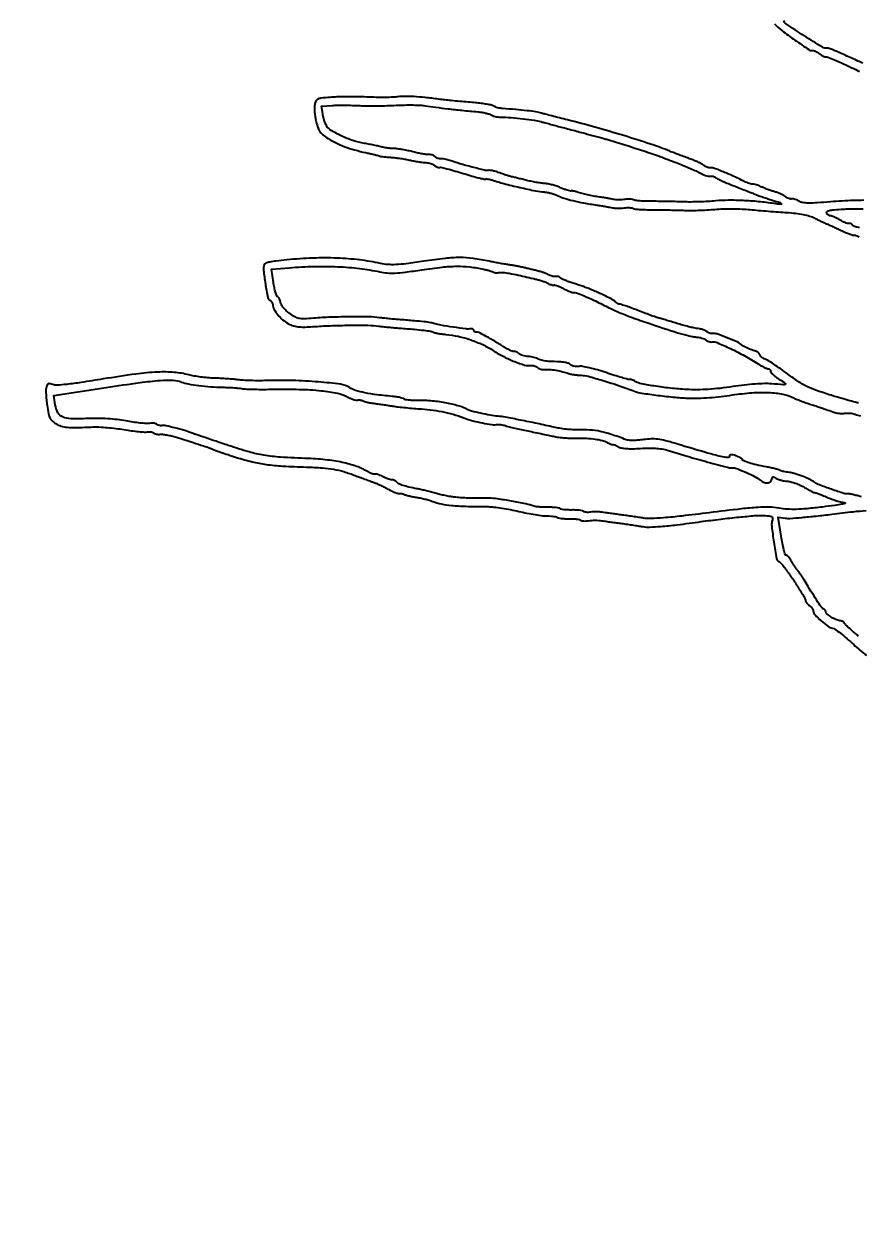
# Model space of a CAD drawing. Header units: millimetres. Extents: x 0 to 16589, y 0 to 10791.
# Drawn here: x 15893 to 16338, y 9519 to 10155 of the extents above; entities that cross this region are included whole.
import ezdxf

# ---------------------------------------------------------------- set-up
doc = ezdxf.new("R2010")
doc.units = ezdxf.units.MM
doc.header["$LTSCALE"] = 4
doc.layers.add('drawing', color=7, linetype='Continuous')
doc.styles.get("Standard").update_dxf_attribs({"font": 'techb___.ttf', "height": 200})

# ---------------------------------------------------------------- blocks, each defined once
blk = doc.blocks.new('sign(tom)')
for points in [[(524.176485, 974.648152, 0.066185), (524.62735, 975.75, -0.034859), (524.918462, 976.611355, -0.04667), (525.305566, 977.339062, -0.055045), (525.724834, 977.844861, -0.194573), (526.108408, 978, 0.157023), (526.448462, 978.109492, 0.097346), (526.738095, 978.418087, 0.079389), (526.933616, 978.879013, 0.06076), (527, 979.423275, -0.105371), (527.157224, 980.161041, -0.024333), (527.734375, 981.301218, -0.02408), (528.543043, 982.575726, -0.021493), (529.5, 983.817631, 0.015253), (530.457259, 985.028382, 0.019123), (531.265625, 986.209312, 0.017588), (531.86076, 987.232429, 0.123541), (532, 987.787367, -0.130011), (532.112579, 988.213005, -0.063198), (532.45245, 988.666289, -0.056287), (532.951153, 989.076831, -0.052518), (533.540256, 989.377074, -0.266491), (534.283506, 989.261344, -0.19497), (534.70027, 988.516868, -0.047016), (534.759393, 986.626896, -0.005), (534.439513, 982.234063, -0.009966), (534.092083, 978.86043, -0.007196), (533.575775, 975.113855, -0.007272), (532.981723, 971.565599, -0.015646)], [(603.091696, 961.017254, -0.001501), (604.575483, 963.325726, -0.001728), (606.351536, 966.050063, -0.001457), (608.25, 968.92201, 0.006487), (610.069817, 971.736113, 0.009276), (611.604687, 974.282147, 0.005743), (612.821575, 976.445074, 0.125906), (613, 977.142402, -0.176928), (613.810962, 979.362442, -0.004852), (620.632205, 987.295776, -0.004326), (627.656535, 995.168271, -0.211475), (629.53508, 996, -0.343999)], [(628.569185, 1000.759401, 0.041095), (624.849282, 997.711259, 0.010091), (619.271379, 992.095364, 0.004635), (613.6407, 986.082104, 0.18799), (613, 984.438244, -0.117203), (612.868176, 983.883597, -0.032751), (612.4125, 983.109724, -0.031131), (611.765461, 982.275819, -0.028285), (611, 981.5, 0.027045), (610.233176, 980.726641, 0.029982), (609.582155, 979.900045, 0.031351), (609.119499, 979.136038, 0.116828), (608.981803, 978.595012, -0.126111), (608.656365, 977.407651, -0.00924), (606.912098, 974.477163, -0.008625), (604.141898, 970.180105, -0.002147), (599.45989, 963.25, -0.012374)], [(537.080188, 970.637785, 0.006616), (537.744042, 975.602611, 0.00663), (538.343644, 981.214968, 0.007072), (538.779743, 986.721714, -0.005453), (539.282844, 993.347136, -0.020044), (539.814266, 997.516411, -0.030655), (540.450357, 1000.255878, -0.111995), (541.319414, 1001.800455, 0.036668), (541.962579, 1002.625306, 0.032654), (542.506328, 1003.566944, 0.034138), (542.88228, 1004.481188, 0.080646), (543, 1005.206296, -0.079835), (543.110051, 1005.891138, -0.044255), (543.446046, 1006.670332, -0.042722), (543.937412, 1007.418745, -0.052979), (544.518454, 1008.015316, 0.056966), (545.214201, 1008.741111, 0.018144), (546.078229, 1009.966431, 0.017847), (546.949321, 1011.412419, 0.018988), (547.696029, 1012.88776, -0.011348), (548.464035, 1014.464506, -0.007789), (549.40312, 1016.218626, -0.007855), (550.360724, 1017.880234, -0.015784), (551.177574, 1019.15437, 0.018148), (551.875195, 1020.253933, 0.020232), (552.464662, 1021.362756, 0.020024), (552.887552, 1022.34077, 0.092279), (553, 1022.944863, -0.094508), (553.115675, 1023.551384, -0.019867), (553.55459, 1024.543167, -0.020159), (554.165243, 1025.669824, -0.017895), (554.887964, 1026.790493, 0.007303), (558.497015, 1032.13476, 0.011556), (561.415402, 1036.828714, 0.008767), (563.61164, 1040.70396, 0.125164), (564, 1042.231061, -0.083315), (564.113886, 1042.909784, -0.043932), (564.46354, 1043.692125, -0.042118), (564.974203, 1044.451046, -0.050441), (565.578008, 1045.064741, 0.05648), (566.340661, 1045.85879, 0.013863), (567.401372, 1047.329995, 0.01402), (568.529535, 1049.094335, 0.013593), (569.569275, 1050.937186, -0.004027), (570.705205, 1053.043696, -0.002155), (572.140537, 1055.628423, -0.002145), (573.628184, 1058.253911, -0.00335), (574.933675, 1060.5, 0.01541), (579.710898, 1069.195278, 0.006031), (585.784355, 1081.469008, 0.00597), (592.030879, 1094.893726, 0.007472), (597.489294, 1107.5, -0.001332), (599.023315, 1111.165644, -0.00143), (600.541329, 1114.7375, -0.001352), (601.862275, 1117.798236, -0.006778), (602.629779, 1119.5, 0.033323), (603.62686, 1122.065944, 0.009007), (604.858042, 1126.252893, 0.008002), (606.230533, 1131.584085, 0.004703), (607.709545, 1138, -0.029768), (608.012535, 1139.067014, -0.022035), (608.467903, 1140.20625, -0.022423), (608.995611, 1141.247281, -0.045754), (609.51661, 1142, 0.079179), (610.100265, 1142.976208, 0.011972), (610.897953, 1145.115625, 0.013169), (611.719291, 1147.709963, 0.011047), (612.456051, 1150.5, -0.000534), (614.2299, 1157.839131, -0.00247), (615.281373, 1162.077826, -0.004119), (616.08147, 1165.130464, -0.004886), (616.889071, 1168, 0.007133), (618.656274, 1174.38913, 0.011981), (619.934194, 1179.807377, 0.014101), (620.739157, 1184.244566, 0.036024), (620.997679, 1187.5, -0.028043), (621.13833, 1189.718975, -0.005966), (621.645094, 1193.55625, -0.006223), (622.341815, 1197.995309, -0.005882), (623.161034, 1202.5, 0.006572), (624.010096, 1207.20566, 0.005403), (624.795989, 1212.249696, 0.00546), (625.417292, 1216.899324, 0.01441), (625.729545, 1220.243647, 0.00678), (625.950949, 1224.605207, 0.083652), (625.736439, 1226.249087, 0.174977), (625.005227, 1227.224809, 0.052736), (623.33181, 1228.087207, 0.055805), (621.868878, 1228.474787, 0.019871), (619.716219, 1228.70764, 0.019431), (617.31346, 1228.777713, 0.021701), (615, 1228.654758, 0.02142), (611.818884, 1228.208655, 0.07201), (609.831991, 1227.537116, 0.073588), (608.140011, 1226.337828, 0.023029), (605.990183, 1224.08146, 0.028186), (603.327769, 1220.642588, 0.02373), (600.900248, 1216.72736, 0.021505), (598.642286, 1212.221678, 0.015309), (596.490161, 1207, -0.003759), (595.780238, 1205.157869, -0.003867), (595.049233, 1203.343975, -0.003743), (594.39153, 1201.78101, -0.016361), (593.965752, 1200.873108, 0.037297), (593.599552, 1199.998875, 0.011178), (593.172888, 1198.61843, 0.011139), (592.761881, 1197.042577, 0.011853), (592.430679, 1195.48218, -0.018789), (592.022038, 1193.680341, -0.008216), (591.351779, 1191.32304, -0.008117), (590.557424, 1188.840541, -0.010743), (589.749426, 1186.609072, 0.008269), (588.956895, 1184.453691, 0.007502), (588.20882, 1182.202427, 0.007532), (587.600025, 1180.167845, 0.023803), (587.278377, 1178.782167, -0.036826), (586.986133, 1177.656944, -0.031444), (586.519452, 1176.52353, -0.032668), (585.960424, 1175.544381, -0.073629), (585.391222, 1174.909722, 0.043057), (584.859115, 1174.384607, 0.039868), (584.409487, 1173.763058, 0.042333), (584.100394, 1173.142238, 0.095236), (584.002778, 1172.627555, -0.091671), (583.788773, 1171.453953, -0.011722), (582.818174, 1169.069967, -0.007676), (581.086798, 1165.248851, -0.001287), (577.63685, 1157.98415, 0.008113), (576.627045, 1155.780629, 0.010438), (575.774575, 1153.722064, 0.008451), (575.129926, 1151.982195, 0.084685), (575, 1151.220581, -0.051194), (574.938401, 1150.620542, -0.021248), (574.738817, 1149.829303, -0.020756), (574.451264, 1148.992749, -0.025168), (574.110867, 1148.236431, 0.016733), (571.526445, 1142.743563, 0.007305), (568.450778, 1135.297224, 0.006398), (565.683407, 1128.039773, 0.034524), (564.507315, 1123.98765, -0.032154), (564.064511, 1122.434575, -0.018991), (563.349017, 1120.643247, -0.018956), (562.495105, 1118.901791, -0.030664), (561.625774, 1117.5, 0.040156), (559.982782, 1114.734993, 0.017756), (558.247661, 1110.85347, 0.014361), (556.384081, 1105.843968, 0.007476), (554.334606, 1099.5, -0.003158), (553.681567, 1097.417255, -0.002946), (552.987245, 1095.293991, -0.002934), (552.348241, 1093.41498, -0.010008), (551.900741, 1092.202947, 0.035978), (551.55483, 1091.091712, 0.017242), (551.264593, 1089.6251, 0.016995), (551.065719, 1088.066437, 0.023234), (551, 1086.652947, -0.024082), (550.936627, 1085.337961, -0.026465), (550.746969, 1084.076491, -0.0272), (550.471532, 1083.026467, -0.106802), (550.138617, 1082.45, 0.119816), (549.745944, 1081.727821, 0.008036), (549.174986, 1079.429062, 0.011198), (548.593806, 1076.633622, 0.008135), (548.067772, 1073.5, -0.002887), (547.50661, 1069.927841, -0.001859), (546.816902, 1065.79375, -0.001869), (546.112076, 1061.754813, -0.003518), (545.507884, 1058.5, 0.011634), (544.952454, 1055.211262, 0.00594), (544.400513, 1051.059375, 0.005898), (543.932744, 1046.764545, 0.00881), (543.634454, 1043, -0.015186), (543.278183, 1039.130869, -0.008765), (542.626916, 1034.5, -0.008753), (541.80956, 1029.870555, -0.014493), (540.938967, 1026, 0.003133), (539.967182, 1022.096015, 0.001772), (538.835867, 1017.353125, 0.001768), (537.728907, 1012.562297, 0.002906), (536.8302, 1008.5, -0.013896), (535.828634, 1004.401972, -0.019945), (534.697866, 1000.839807, -0.022845), (533.476473, 997.893149, -0.044631), (532.196958, 995.698462, 0.00264), (531.091091, 994.122096, 0.002616), (529.998481, 992.52927, 0.002565), (529.056969, 991.125754, 0.010145), (528.5, 990.248053, -0.008013), (527.918879, 989.323605, -0.00156), (526.839063, 987.676671, -0.001657), (525.56759, 985.764365, -0.001532), (524.25, 983.809847, 0.012724), (523.005545, 981.871591, 0.01588), (521.954687, 980.008514, 0.014164), (521.176272, 978.411278, 0.10669), (521, 977.594587, -0.143683), (520.774168, 976.824941, -0.020843), (519.825, 975.474102, -0.022181)], [(440, 987.963719, -0.103036), (440.14248, 988.647786, -0.001844), (441.657213, 992.091516, -0.004522), (443.47956, 996.095496, -0.002992), (445.641575, 1000.662485, -0.009297), (449.03552, 1007.398555, -0.030005), (451.635045, 1011.683491, -0.033544), (454.570538, 1015.370811, -0.013989), (458.986602, 1019.948766, 0.006573), (462.023435, 1023.004896, 0.00805), (464.776774, 1025.942763, 0.006867), (467.011098, 1028.474106, 0.055777), (467.880211, 1029.75, -0.04298), (468.434957, 1030.610826, -0.0466), (469.115411, 1031.339062, -0.051751), (469.813828, 1031.840586, -0.130572), (470.413863, 1032, 0.163748), (471.014264, 1032.202047, 0.050997), (471.718937, 1032.860014, 0.044803), (472.40696, 1033.807216, 0.036507), (472.970055, 1034.927706, -0.029418), (473.575912, 1036.177078, -0.020545), (474.39649, 1037.511213, -0.020796), (475.292208, 1038.729208, -0.039909), (476.123071, 1039.611378, 0.062521), (478.207055, 1042.034215, 0.015427), (480.974832, 1046.502117, 0.012383), (483.480484, 1051.099559, 0.119119), (484, 1053.249282, -0.076614), (484.101959, 1053.910781, -0.044463), (484.411804, 1054.654541, -0.043226), (484.865419, 1055.362251, -0.055477), (485.401887, 1055.918573, 0.068737), (485.984462, 1056.555557, 0.030198), (486.576435, 1057.536032, 0.029177), (487.088257, 1058.668536, 0.034599), (487.431742, 1059.791018, -0.032526), (487.869695, 1061.243681, -0.007603), (488.797236, 1063.613612, -0.007807), (489.950765, 1066.312777, -0.007592), (491.198405, 1069, 0.001403), (492.479356, 1071.671876, 0.001445), (493.732784, 1074.325, 0.001395), (494.806345, 1076.63123, 0.006152), (495.41855, 1078, -0.019136), (496.088531, 1079.399308, -0.003587), (497.430761, 1081.903772, -0.003834), (499.043598, 1084.80877, -0.0035), (500.75, 1087.7788, 0.005131), (502.378385, 1090.634573, 0.007451), (503.751562, 1093.190145, 0.004151), (504.85552, 1095.364205, 0.115904), (505, 1095.979109, -0.11627), (505.096802, 1096.389761, -0.050975), (505.397879, 1096.864835, -0.046672), (505.836316, 1097.326126, -0.046079), (506.354481, 1097.70031, 0.092984), (507.449004, 1098.657897, 0.01295), (509.257915, 1101.083921, 0.011618), (511.601235, 1104.571917, 0.004516), (514.686076, 1109.5, 0.013451), (515.320796, 1110.599964, 0.003326), (516.300701, 1112.437937, 0.003401), (517.394715, 1114.558166, 0.003401), (518.459735, 1116.692977, -0.009957), (519.507864, 1118.726737, -0.012991), (520.551157, 1120.541479, -0.010608), (521.486051, 1122.003407, -0.107171), (522.003227, 1122.501994, 0.096905), (522.385045, 1122.855406, 0.052593), (522.707198, 1123.410668, 0.049619), (522.926064, 1124.067876, 0.055636), (523, 1124.730276, -0.064016), (523.094037, 1125.461749, -0.033631), (523.38551, 1126.332678, -0.032814), (523.809966, 1127.198525, -0.043058), (524.312373, 1127.921259, 0.043454), (524.93509, 1128.818577, 0.011414), (525.770143, 1130.35812, 0.011503), (526.643815, 1132.161414, 0.011561), (527.432087, 1134, -0.000185), (528.183751, 1135.869529, -0.000177), (528.947689, 1137.765625, -0.000175), (529.622987, 1139.43832, -0.000637), (530.053613, 1140.5, 0.011661), (530.447545, 1141.536231, 0.003772), (530.983092, 1143.0875, 0.003759), (531.552774, 1144.821904, 0.004214), (532.07447, 1146.5, -0.006314), (532.671464, 1148.392225, -0.003), (533.485498, 1150.814194, -0.002973), (534.366956, 1153.336575, -0.004213), (535.183494, 1155.569597, 0.01842), (537.694097, 1163.091373, 0.033435), (539.098843, 1169.418702, 0.028201), (539.781041, 1176.560196, 0.009521), (539.988131, 1187.014117, -0.004464), (540.072213, 1195.688794, -0.020244), (540.370842, 1200.735585, -0.03298), (540.988325, 1204.43195, -0.033004), (542.086392, 1208.014117, 0.023874), (545.298684, 1217.849324, 0.019779), (547.793374, 1228.581314, 0.018443), (549.579045, 1240.241448, 0.014882), (550.658968, 1252.868182, 0.005635), (550.895099, 1258.196568, 0.025836), (550.837404, 1261.290577, 0.044944), (550.530608, 1263.190038, 0.19132), (549.867794, 1264.10287, 0.132539), (547.44178, 1264.856384, 0.010884), (540.752918, 1264.962367, 0.007798), (533.899837, 1264.814873, 0.250051), (532.5, 1264, -0.11772), (532.108772, 1263.610752, -0.045931), (531.419912, 1263.27228, -0.042205), (530.574972, 1263.028813, -0.040733), (529.690983, 1262.926912, 0.088727), (527.103942, 1262.374594, 0.048042), (524.213217, 1260.857372, 0.045781), (521.476061, 1258.685082, 0.053344), (519.333004, 1256.150369, 0.050583), (518.295048, 1254.223925, 0.036975), (517.531943, 1251.915011, 0.029119), (516.98221, 1249.010615, 0.013869), (516.598181, 1245.225286, -0.010333), (515.807082, 1236.837286, -0.006943), (514.572614, 1227.289821, -0.006322), (513.200026, 1218.511968, -0.029147), (512.047452, 1213.5, 0.006409), (511.503857, 1211.547207, 0.002708), (510.821948, 1208.9125, 0.002679), (510.123778, 1206.089949, 0.003496), (509.516981, 1203.5, -0.002803), (507.902332, 1196.565052, -0.009024), (506.71921, 1191.977641, -0.010408), (505.780063, 1188.844993, -0.086692), (505.091966, 1187.539369, 0.072232), (504.714246, 1186.870032, 0.010715), (504.183951, 1185.408798, 0.011881), (503.631812, 1183.642293, 0.009976), (503.1289, 1181.745902, -0.031635), (501.310037, 1175.918175, -0.028354), (498.713557, 1170.142257, -0.028572), (495.505569, 1164.745224, -0.03364), (491.857705, 1160.051543, 0.025169), (488.186533, 1155.489394, 0.024881), (484.977223, 1150.564373, 0.024508), (482.635542, 1146.052841, 0.107856), (482, 1143.14085, -0.067007), (481.889994, 1142.323679, -0.04451), (481.559375, 1141.436142, -0.044322), (481.07419, 1140.61586, -0.063924), (480.5, 1140, 0.069934), (479.924486, 1139.367719, 0.04417), (479.436202, 1138.495827, 0.043596), (479.101095, 1137.533491, 0.060292), (478.984944, 1136.627555, -0.059133), (478.721339, 1134.533202, -0.018063), (477.839194, 1131.459174, -0.018527), (476.651053, 1128.230621, -0.027206), (475.351902, 1125.5, 0.037217), (474.884896, 1124.465591, 0.013626), (474.376024, 1122.942405, 0.013421), (473.908174, 1121.240921, 0.015661), (473.55851, 1119.601803, -0.057911), (472.548769, 1116.273404, -0.007373), (469.456821, 1109.441351, -0.009128), (465.749658, 1101.920891, -0.010998), (461.984568, 1095, 0.054223), (460.557962, 1091.734601, 0.006319), (458.269259, 1084.090556, 0.008271), (456.07428, 1075.89668, 0.014432), (454.565106, 1069.029632, 0.019126), (453.943461, 1064.894704, 0.009068), (453.443814, 1059.528356, 0.008767), (453.110854, 1053.710685, 0.009909), (453, 1048.11789, -0.018989), (452.637631, 1038.579817, -0.029551), (451.530274, 1030.429067, -0.034938), (449.748768, 1023.837559, -0.073054), (447.301863, 1019.133612, 0.020815), (446.388942, 1017.75194, 0.006939), (445.166609, 1015.657998, 0.006893), (443.875591, 1013.298842, 0.007805), (442.704024, 1011, -0.001513), (441.609725, 1008.784292, -0.001736), (440.550878, 1006.675, -0.001561), (439.64121, 1004.8923, -0.00999), (439.159596, 1004, 0.010009), (437.572048, 1001.058443, 0.029757), (436.647891, 998.963081, 0.041893), (436.163073, 997.225866, 0.047139), (436, 995.5, -0.029448), (435.935472, 994.405338, -0.021636), (435.740522, 993.205132, -0.022), (435.455768, 992.081904, -0.044607), (435.116671, 991.236431, 0.003791), (434.693113, 990.387951, 0.001597), (434.13614, 989.241465, 0.00158), (433.548636, 988.012326, 0.002059)], [(394.477871, 993.5, 0.008876), (395.421983, 995.508497, 0.011059), (396.224139, 997.408203, 0.009434), (396.82831, 999.020374, 0.078995), (396.968728, 999.783244, -0.10992), (397.447189, 1001.710615, -0.005872), (400.344569, 1007.357984, -0.00771), (403.336219, 1012.81863, -0.068002), (405.002812, 1015, 0.052797), (406.651459, 1017.027487, 0.014509), (408.798571, 1020.543753, 0.014218), (410.732149, 1024.162365, 0.058251), (411.574709, 1026.5, -0.017097), (411.906833, 1027.72986, -0.016679), (412.324639, 1028.944473, -0.016832), (412.762528, 1029.985052, -0.058028), (413.143185, 1030.608846, 0.057535), (413.584195, 1031.329949, 0.007526), (414.316924, 1032.97562, 0.008672), (415.125886, 1034.963393, 0.007158), (415.920828, 1037.108846, -0.008591), (417.646529, 1041.725644, -0.01964), (419.142053, 1045.127726, -0.01836), (420.420819, 1047.524271, -0.26419), (421.22432, 1047.992198, 0.208034), (421.590631, 1048.156217, 0.022975), (422.191583, 1048.878958, 0.024952), (422.852985, 1049.850277, 0.017669), (423.5, 1051, 0.020906), (424.092788, 1052.274193, 0.060585), (424.354148, 1053.20904, 0.131846), (424.291584, 1053.772465, 0.308796), (423.958292, 1054, -0.478518), (423.238199, 1054.893822, -0.03927), (424.232354, 1058.189618, -0.016232), (426.883519, 1064.392231, -0.00184), (433.387, 1078.204167, 0.008662), (435.886716, 1083.706549, 0.031898), (437.179473, 1087.300141, 0.042947), (437.803877, 1090.449753, 0.026889), (438.014742, 1094.204167, -0.017593), (438.111199, 1096.773479, -0.018482), (438.38801, 1099.287474, -0.018474), (438.785889, 1101.430537, -0.074479), (439.264742, 1102.668085, 0.011738), (442.887439, 1109.388529, 0.029303), (445.122148, 1114.497427, 0.034426), (446.534455, 1119.319324, 0.022884), (447.511574, 1125, -0.022041), (447.943578, 1127.537094, -0.0116), (448.691195, 1130.646875, -0.011518), (449.605917, 1133.802185, -0.01738), (450.5601, 1136.5, 0.003798), (453.54391, 1144.259265, 0.003638), (456.453516, 1152.174998, 0.003103), (458.904935, 1159.132461, 0.02136), (459.940719, 1162.605448, -0.018652), (461.011915, 1166.269485, -0.00971), (462.605063, 1170.756875, -0.007376), (464.263804, 1174.966926, -0.064651), (465.256669, 1176.704247, 0.054072), (467.845976, 1181.021164, 0.02544), (470.270125, 1187.066451, 0.024271), (472.252237, 1193.908813, 0.026087), (473.505901, 1200.748883, -0.014081), (473.831005, 1202.798992, -0.019441), (474.245435, 1204.615513, -0.016376), (474.687572, 1206.065691, -0.173856), (475.066509, 1206.541105, 0.141073), (475.4665, 1206.981881, 0.018057), (475.993743, 1208.160873, 0.019961), (476.524874, 1209.641164, 0.015409), (476.988511, 1211.292222, -0.008235), (479.092372, 1219.219458, -0.019171), (480.991374, 1225.062695, -0.025228), (482.807393, 1229.322222, -0.065682), (484.642748, 1232.095477, 0.109441), (486.835335, 1236.130144, 0.011511), (489.578652, 1246.578928, 0.014421), (492.132963, 1258.870542, 0.013739), (494.021681, 1271.488821, -0.007548), (494.538657, 1275.261088, -0.006736), (495.187331, 1279.162335, -0.006773), (495.865062, 1282.65274, -0.020759), (496.453705, 1284.988821, 0.011938), (497.054252, 1287.206332, 0.004943), (497.764757, 1290.231091, 0.004888), (498.46288, 1293.489652, 0.00628), (499.037827, 1296.5, -0.014764), (499.673221, 1299.545493, -0.010558), (500.555685, 1302.9125, -0.010675), (501.53369, 1306.087709, -0.022396), (502.455272, 1308.5, 0.044491), (504.739076, 1315.37352, 0.032136), (506.087076, 1323.340482, 0.021848), (506.724723, 1334.013673, 0.006886), (506.760086, 1350, -0.002852), (506.695802, 1360.977641, -0.010178), (506.837689, 1368.000135, -0.012015), (507.144003, 1372.736216, -0.108136), (507.762713, 1374.708013, 0.028483), (508.388837, 1375.963754, 0.154485), (508.46316, 1376.711764, 0.178887), (508.090026, 1377.304891, 0.04098), (507.078454, 1377.958013, 0.079203), (505.909053, 1378.362906, 0.014753), (503.653957, 1378.693916, 0.015475), (500.968477, 1378.923522, 0.013587), (498.154635, 1379, 0.010036), (493.944591, 1378.915488, 0.065263), (491.860619, 1378.556722, 0.101699), (490.362554, 1377.731454, 0.041289), (488.71306, 1376.070838, 0.061084), (487.182501, 1373.721864, 0.054031), (486.187354, 1370.97448, 0.027992), (485.403918, 1366.755217, 0.004579), (484.421385, 1358.5, -0.022318), (483.969599, 1355.588263, -0.009188), (483.109922, 1351.687816, -0.009069), (482.033043, 1347.530275, -0.011509), (480.881466, 1343.735119, 0.0075), (479.778218, 1340.201467, 0.008904), (478.846431, 1336.832254, 0.007911), (478.157907, 1333.971479, 0.055147), (478, 1332.544136, -0.037857), (477.926151, 1331.570156, -0.041534), (477.70625, 1330.649154, -0.045591), (477.384477, 1329.905797, -0.130125), (477, 1329.5, 0.120874), (476.616019, 1329.109235, 0.048103), (476.29375, 1328.424568, 0.043949), (476.073971, 1327.584749, 0.042054), (476, 1326.706833, -0.069198), (475.835783, 1325.52594, -0.014863), (475.211489, 1323.550364, -0.015254), (474.343266, 1321.287121, -0.014026), (473.315706, 1319.01585, -0.000757), (469.522713, 1311.251658, -0.003276), (467.233997, 1306.660949, -0.003899), (465.687646, 1303.667642, -0.04061), (464.9461, 1302.5, 0.040551), (464.475272, 1301.758823, 0.001541), (462.957547, 1298.85625, 0.002762), (461.189996, 1295.403859, 0.001941), (459.237425, 1291.5, 0.017697), (456.003681, 1284.345526, 0.025291), (453.690439, 1277.775681, 0.020082), (451.714323, 1269.965409, 0.006867), (449.462631, 1258.5, -0.010115), (447.934469, 1250.977451, -0.025612), (446.436546, 1245.603954, -0.029822), (444.546164, 1240.907886, -0.018899), (441.820109, 1235.673141, 0.001427), (440.446437, 1233.246243, 0.00136), (439.064507, 1230.772687, 0.001348), (437.855498, 1228.580848, 0.004849), (437.101615, 1227.173141, -0.019554), (436.367421, 1225.894047, -0.008011), (435.276344, 1224.214838, -0.007912), (434.045864, 1222.44695, -0.010038), (432.851615, 1220.856096, 0.017152), (431.759895, 1219.357898, 0.020348), (430.837662, 1217.869548, 0.019618), (430.168596, 1216.567942, 0.109327), (430, 1215.806096, -0.049607), (429.939535, 1215.198153, -0.034757), (429.757327, 1214.533978, -0.035187), (429.490466, 1213.9159, -0.059529), (429.17388, 1213.45, 0.071951), (428.774651, 1212.830028, 0.010611), (428.182484, 1211.457187, 0.011784), (427.55126, 1209.792556, 0.009885), (426.958997, 1208, -0.014843), (426.289257, 1206.038466, -0.010296), (425.421681, 1203.861921, -0.010393), (424.50119, 1201.804429, -0.02098), (423.675762, 1200.23207, 0.044489), (421.891856, 1196.407659, 0.02577), (420.411184, 1191.55237, 0.016768), (418.941858, 1184.690353, 0.004843), (417.131864, 1174, -0.026616), (416.547123, 1171.273351, -0.009643), (415.438502, 1167.471875, -0.009532), (414.062564, 1163.34898, -0.011204), (412.598055, 1159.5, 0.009532), (411.153209, 1155.740561, 0.009221), (409.835882, 1151.887293, 0.009172), (408.801737, 1148.454775, 0.033167), (408.330707, 1146.222699, -0.016111), (408.036364, 1144.547065, -0.021535), (407.65566, 1143.050926, -0.019414), (407.246946, 1141.861782, -0.163264), (406.889325, 1141.431599, 0.173494), (406.530209, 1140.981703, 0.016237), (406.108079, 1139.605459, 0.019325), (405.710885, 1137.881937, 0.013994), (405.397183, 1135.936455, -0.014607), (405.080772, 1133.989371, -0.020004), (404.675462, 1132.260762, -0.017182), (404.242112, 1130.882707, -0.17119), (403.868192, 1130.418538, 0.167599), (403.531789, 1130.00686, 0.032509), (403.255031, 1129.07263, 0.0313), (403.063635, 1127.88985, 0.024467), (403, 1126.590206, -0.02255), (402.933613, 1125.118994, -0.014278), (402.730174, 1123.413754, -0.014337), (402.43378, 1121.746814, -0.025551), (402.081444, 1120.399223, 0.003714), (401.614841, 1118.887581, 0.001128), (400.929683, 1116.589147, 0.001129), (400.173434, 1114.009765, 0.001231), (399.450442, 1111.5, -0.00291), (398.684437, 1108.874109, -0.002072), (397.796894, 1105.940625, -0.002091), (396.926866, 1103.149098, -0.004457), (396.226053, 1101, 0.05102), (395.472504, 1097.664458, 0.01347), (394.962492, 1092.213627, 0.009623), (394.591407, 1084.342561, 0.002988), (394.332134, 1072.5, -0.003861), (394.104997, 1062.891904, -0.004656), (393.73792, 1053.870947, -0.003987), (393.297866, 1046.286397, -0.031248), (392.845668, 1042.784075, -0.008229), (392.153714, 1039.494661, -0.081621), (391.623365, 1038.192142, -0.254638), (390.935764, 1037.796103, -0.129538), (389.936329, 1038.034075, 0.113675), (387.042606, 1038.819439, 0.009302), (379.154945, 1038.977505, 0.005886), (370.989479, 1038.893091, 0.254041), (369.539136, 1038.063324, -0.08339), (369.146017, 1037.615076, -0.018443), (368.328317, 1036.99661, -0.018682), (367.317734, 1036.344127, -0.017032), (366.230119, 1035.747289, 0.001381), (365.038689, 1035.141197, 0.001), (363.714473, 1034.459598, 0.00101), (362.459198, 1033.807092, 0.002203), (361.5, 1033.300636, -0.010269), (360.522954, 1032.804743, -0.004471), (359.20625, 1032.184566, -0.004422), (357.794931, 1031.550243, -0.005876), (356.5, 1031, 0.004145), (355.224163, 1030.46308, 0.003409), (353.871173, 1029.869474, 0.003443), (352.635923, 1029.307214, 0.009137), (351.763569, 1028.883329, -0.02757), (350.996843, 1028.545095, -0.021271), (350.128572, 1028.259478, -0.021704), (349.292292, 1028.062025, -0.04715), (348.636014, 1028, 0.085951), (348.013088, 1027.892121, 0.043623), (347.287846, 1027.559375, 0.041624), (346.579122, 1027.073944, 0.04862), (346, 1026.5, -0.056647), (345.401937, 1025.925968, -0.043432), (344.636194, 1025.440625, -0.044527), (343.828003, 1025.109254, -0.07517), (343.105399, 1025, 0.148539), (341.056462, 1024.377574, 0.025897), (337.783105, 1021.932138, 0.027359), (334.76317, 1019.129409, 0.115674), (333.507383, 1017.023262, -0.117332), (332.852777, 1015.933506, -0.009382), (330.443133, 1013.561582, -0.012282), (327.412121, 1010.826154, -0.009108), (323.936079, 1007.949026, 0.023721), (317.910543, 1002.657566, 0.027777)], [(327.521929, 1005.031054, 0.003934), (329.203248, 1006.383546, 0.003971), (330.787951, 1007.700119, 0.008417), (331.989782, 1008.75, -0.012817), (332.993916, 1009.61172, -0.017052), (333.951709, 1010.339062, -0.014385), (334.774763, 1010.886122, -0.140374), (335.172394, 1011, 0.196738), (335.479359, 1011.125646, 0.048218), (335.837097, 1011.552609, 0.042103), (336.182913, 1012.160966, 0.031361), (336.462301, 1012.881222, -0.066033), (337.357845, 1014.787396, -0.036204), (338.908323, 1016.854882, -0.033347), (340.595034, 1018.551383, -0.182389), (341.783962, 1019, 0.065306), (342.210055, 1019.055891, 0.059105), (342.622997, 1019.220312, 0.062675), (342.961466, 1019.463067, 0.101648), (343.166667, 1019.75, -0.169201), (343.943986, 1020.578643, -0.010124), (347.055706, 1022.127607, -0.010745), (351.643649, 1024.177212, -0.003181), (358.75, 1027.117317, 0.010289), (359.9842, 1027.648612, 0.006196), (361.426562, 1028.326712, 0.006203), (362.84418, 1029.036618, 0.010785), (364, 1029.665409, -0.012412), (365.155918, 1030.289386, -0.007194), (366.573438, 1030.984253, -0.007187), (368.015833, 1031.640561, -0.011998), (369.25, 1032.145917, 0.026773), (370.303048, 1032.613887, 0.036402), (371.192187, 1033.152305, 0.039732), (371.825589, 1033.682232, 0.201328), (372, 1034.097825, -0.376742), (372.316056, 1034.457749, -0.008558), (374.77012, 1034.734986, -0.014872), (377.814488, 1034.935098, -0.008974), (381.430194, 1035), (390.860389, 1035), (389.848624, 1031.75, 0.054612), (389.427042, 1029.589243, 0.004274), (388.986373, 1023.726563, 0.005784), (388.600482, 1016.705626, 0.004391), (388.334077, 1009, -0.003538), (387.987991, 998.46994, -0.014909), (387.54745, 992.163885, -0.024646)]]:
    blk.add_lwpolyline(points, format="xyb")
for points in [[(502.475453, 1349.248302, -0.003605), (502.33918, 1332.554033, -0.015917), (501.875172, 1322.731474, -0.026222), (501.035968, 1316.385005, -0.089264), (499.564949, 1312.5, 0.052297), (498.192623, 1309.550756, 0.013256), (496.606307, 1304.503326, 0.013593), (495.121031, 1298.706172, 0.014813), (493.999903, 1293, -0.006798), (493.519282, 1290.328127, -0.006834), (492.96697, 1287.675, -0.006699), (492.423032, 1285.375824, -0.027093), (491.997621, 1284, 0.040011), (491.55555, 1282.42763, 0.004728), (490.888531, 1278.85625, 0.005631), (490.182276, 1274.586471, 0.004588), (489.519627, 1270, -0.009339), (487.417936, 1256.369763, -0.019768), (485.177762, 1245.920883, -0.02471), (482.783105, 1238.183367, -0.079409), (480.167876, 1233.48629, 0.026335), (479.338165, 1232.30886, 0.026334), (478.636814, 1231.050725, 0.027282), (478.144651, 1229.890991, 0.086916), (478, 1229.065141, -0.042857), (477.939269, 1228.357918, -0.033676), (477.757327, 1227.610073, -0.034672), (477.490774, 1226.933484, -0.067892), (477.17388, 1226.45, 0.07297), (476.787849, 1225.847846, 0.012794), (476.263724, 1224.604063, 0.013637), (475.721966, 1223.101062, 0.011871), (475.235559, 1221.5, -0.004043), (474.694145, 1219.612107, -0.001959), (473.97282, 1217.20625, -0.001943), (473.201943, 1214.70622, -0.002797), (472.49869, 1212.5, 0.011815), (471.748526, 1209.991135, 0.004437), (470.81223, 1206.443574, 0.004392), (469.860587, 1202.561299, 0.005323), (469.038998, 1198.903658, -0.019745), (467.644315, 1193.436928, -0.019015), (465.80758, 1188.027044, -0.01921), (463.587217, 1182.829728, -0.021316), (461.043362, 1178, 0.032934), (459.529288, 1174.956036, 0.012496), (457.809201, 1170.530875, 0.010126), (456.331052, 1166.151123, 0.076459), (456, 1163.998877, -0.040841), (455.921102, 1163.034571, -0.023372), (455.677499, 1161.891711, -0.023223), (455.322774, 1160.757782, -0.035459), (454.902123, 1159.817116, 0.022936), (454.315144, 1158.587988, 0.003665), (453.296458, 1156.126162, 0.00405), (452.140385, 1153.205571, 0.00354), (450.977729, 1150.132857, -0.000446), (449.753184, 1146.835079, -0.000343), (448.410063, 1143.235381, -0.000346), (447.14916, 1139.870199, -0.000824), (446.205893, 1137.370568, 0.020322), (445.409855, 1134.983246, 0.011372), (444.627327, 1132.023427, 0.011331), (443.971294, 1128.991134, 0.018068), (443.563775, 1126.370568, -0.017384), (442.830988, 1121.615576, -0.024933), (441.827903, 1117.472271, -0.028505), (440.63004, 1114.132542, -0.071339), (439.293057, 1111.921259, 0.02368), (438.798137, 1111.254994, 0.025264), (438.379835, 1110.558784, 0.025923), (438.083786, 1109.927767, 0.097013), (438, 1109.5, -0.112795), (437.900271, 1109.063543, -0.025061), (437.531154, 1108.386903, -0.024815), (437.014893, 1107.630865, -0.021709), (436.40393, 1106.893844, 0.102646), (435.66141, 1105.629431, 0.026044), (435.012977, 1103.325387, 0.021888), (434.455095, 1100.233109, 0.011204), (434.013188, 1096.315103, -0.013732), (433.507283, 1092.024516, -0.022095), (432.815562, 1088.408579, -0.025435), (431.903996, 1085.286257, -0.03166), (430.731847, 1082.5, 0.006592), (426.847564, 1074.424493, 0.004191), (422.528812, 1064.926671, 0.001218), (418.322897, 1055.404955, 0.103747), (418, 1053.86553, -0.124429), (417.525801, 1051.989537, -0.013543), (415.284577, 1048.095572, -0.017683), (412.713072, 1044.210612, -0.041357), (410.462519, 1041.553428, 0.048499), (408.80674, 1039.541, 0.111595), (408.102999, 1037.722733, 0.176446), (408.395202, 1036.297962, 0.164667), (409.543172, 1035.34506, -0.042901), (410.338535, 1034.958737, -0.250758), (410.570261, 1034.573474, -0.174461), (410.415625, 1034.065171, -0.020276), (409.654465, 1033.126445, 0.057336), (409.052412, 1032.260098, 0.022729), (408.424546, 1030.951378, 0.022136), (407.868354, 1029.462935, 0.025867), (407.478226, 1028.005906, -0.049799), (406.957352, 1026.376545, -0.021699), (405.963485, 1024.331213, -0.021217), (404.710583, 1022.232205, -0.026483), (403.366933, 1020.402914, 0.006454), (402.076825, 1018.786386, 0.009492), (400.989036, 1017.330465, 0.005359), (400.115418, 1016.085743, 0.151456), (400, 1015.713454, -0.124017), (399.901706, 1015.323256, -0.003681), (399.084988, 1013.831485, -0.007136), (398.07864, 1012.08418, -0.00484), (396.885065, 1010.122009, 0.014819), (395.629013, 1007.96116, 0.012621), (394.430841, 1005.612065, 0.012806), (393.449038, 1003.418306, 0.034779), (392.904426, 1001.805564, -0.764658), (392.598027, 1001.802799, -0.059313), (392.383488, 1003.169551, -0.013443), (392.34428, 1006.965049, -0.003599), (392.487652, 1013, -0.006202), (392.814744, 1020.539931, -0.017043), (393.292444, 1025.842833, -0.023095), (394.016296, 1030.057024, -0.026378), (395.10344, 1034, 0.034759), (396.305295, 1038.662333, 0.024443), (397.028848, 1044.032853, 0.01258), (397.51605, 1052.158777, 0.002032), (398.001926, 1068, -0.002624), (398.426808, 1081.337253, -0.00815), (398.907022, 1090.322438, -0.010652), (399.476005, 1096.557933, -0.052522), (400.235774, 1100, 0.004271), (400.932846, 1102.149075, 0.002003), (401.79975, 1104.940625, 0.001984), (402.685143, 1107.874105, 0.002786), (403.450442, 1110.5, -0.001231), (404.173434, 1113.009765, -0.001129), (404.929683, 1115.589147, -0.001128), (405.614841, 1117.887581, -0.003714), (406.081444, 1119.399223, 0.022433), (406.433502, 1120.712256, 0.014271), (406.730174, 1122.266879, 0.014335), (406.934311, 1123.811982, 0.025678), (407, 1125.090206, -0.02877), (407.063811, 1126.198295, -0.035043), (407.255031, 1127.219505, -0.037654), (407.532907, 1128.029611, -0.154081), (407.868192, 1128.418538, 0.17119), (408.242112, 1128.882707, 0.017182), (408.675462, 1130.260762, 0.020004), (409.080772, 1131.989371, 0.014607), (409.397183, 1133.936455, -0.014125), (409.711462, 1135.882279, -0.019471), (410.110387, 1137.606885, -0.016439), (410.534905, 1138.98349, -0.173), (410.897183, 1139.436455, 0.174327), (411.260089, 1139.892611, 0.015895), (411.68898, 1141.30373, 0.019078), (412.093421, 1143.069788, 0.013773), (412.414209, 1145.06481, -0.011621), (412.739197, 1147.142966, -0.012347), (413.154905, 1149.161966, -0.012012), (413.5965, 1150.878676, -0.054184), (413.983887, 1151.837255, 0.033835), (415.718392, 1155.673006, 0.008133), (418.052736, 1162.256017, 0.008119), (420.171434, 1168.909906, 0.034065), (421.102914, 1173, -0.00116), (422.2064, 1179.919754, -0.005733), (422.881686, 1183.808806, -0.009561), (423.466137, 1186.655288, -0.009337), (424.163206, 1189.5, -0.016228), (424.72925, 1191.386974, -0.007584), (425.578058, 1193.79375, -0.007505), (426.545396, 1196.293443, -0.010429), (427.49161, 1198.5, 0.005148), (428.449616, 1200.670477, 0.003955), (429.452472, 1203.059375, 0.004), (430.354892, 1205.308633, 0.009488), (430.981069, 1207, -0.01038), (432.360603, 1210.705935, -0.024151), (433.583247, 1213.404479, -0.031572), (434.703847, 1215.287463, -0.100917), (435.748369, 1216.29969, 0.059744), (436.228831, 1216.694532, 0.049146), (436.638865, 1217.217062, 0.051052), (436.922151, 1217.781556, 0.086359), (437.022236, 1218.29969, -0.095594), (437.15432, 1218.922038, -0.022782), (437.612376, 1219.881784, -0.022603), (438.249833, 1220.954805, -0.02064), (439, 1222, 0.024315), (439.750099, 1223.061477, 0.024861), (440.387624, 1224.18312, 0.02559), (440.840476, 1225.208263, 0.087512), (440.977764, 1225.921259, -0.073367), (441.085253, 1226.578476, -0.033577), (441.404882, 1227.388779, -0.03234), (441.862877, 1228.212377, -0.038393), (442.400559, 1228.921259, 0.056189), (445.752771, 1233.682961, 0.031658), (448.752541, 1240.090647, 0.02746), (451.341377, 1247.912028, 0.018974), (453.438546, 1257, -0.005779), (456.15865, 1270.390758, -0.025191), (458.256148, 1278.202025, -0.029918), (460.958672, 1285.117954, -0.010529), (465.627136, 1294.699169, -0.000464), (468.494547, 1300.269605, -0.000644), (471.075488, 1305.256326, -0.000395), (473.256929, 1309.449784, -0.008166), (473.934288, 1310.699169, 0.017422), (475.916919, 1314.523399, 0.011374), (477.946943, 1319.060627, 0.007948), (479.671058, 1323.351572, 0.091798), (480, 1325.128136, -0.051589), (480.074145, 1325.844847, -0.048243), (480.29375, 1326.548326, -0.051737), (480.616749, 1327.136245, -0.10323), (481, 1327.5, 0.144211), (481.385403, 1327.929986, 0.041139), (481.70625, 1328.776995, 0.037746), (481.926353, 1329.838721, 0.03225), (482, 1330.979339, -0.053469), (482.172089, 1332.583963, -0.01016), (482.854517, 1335.446978, -0.010739), (483.795353, 1338.771472, -0.009681), (484.908993, 1342.170322, 0.018307), (486.156257, 1346.211245, 0.01219), (487.300953, 1350.921636, 0.012008), (488.238804, 1355.798101, 0.015138), (488.86061, 1360.351686, -0.015475), (489.974208, 1368.465947, -0.095113), (491.442051, 1372.401497, -0.174119), (493.834864, 1374.333979, -0.083933), (497.773053, 1374.998302), (502.5, 1374.996605)], [(546.64831, 1252.25, -0.014533), (545.469609, 1240.15053, -0.017332), (543.633998, 1228.836265, -0.018533), (541.166447, 1218.417842, -0.023456), (538.086392, 1209.014117, 0.032545), (536.993631, 1205.460892, 0.03279), (536.374553, 1201.804804, 0.020548), (536.072197, 1196.861581, 0.00474), (535.984379, 1188.514117, -0.010071), (535.775653, 1178.661315, -0.024883), (535.118475, 1171.46563, -0.030373), (533.854173, 1165.278206, -0.023975), (531.767358, 1158.768671, -0.009244), (531.182388, 1157.289758, -0.011341), (530.579633, 1155.932102, -0.009881), (530.027774, 1154.818996, -0.076491), (529.685338, 1154.352005, 0.106963), (529.421021, 1153.941698, 0.031501), (529.201318, 1153.22174, 0.030056), (529.050485, 1152.359149, 0.028262), (529, 1151.466686, -0.063613), (528.762111, 1149.604441, -0.01867), (527.932161, 1146.837838, -0.010366), (526.354108, 1142.50821, -0.001854), (523.211551, 1134.5, -0.01308), (522.507708, 1132.852812, -0.012324), (521.705361, 1131.211245, -0.012387), (520.922883, 1129.792592, -0.0412), (520.312373, 1128.921259, 0.034018), (519.810101, 1128.225847, 0.030381), (519.38551, 1127.442617, 0.031661), (519.091344, 1126.690256, 0.077508), (519, 1126.104537, -0.107812), (518.852956, 1125.430522, -0.019011), (518.265625, 1124.267398, -0.019818), (517.457116, 1122.934541, -0.01668), (516.5, 1121.588887, 0.014693), (515.542773, 1120.254335, 0.018151), (514.734375, 1118.954942, 0.016718), (514.140021, 1117.832017, 0.113831), (514, 1117.22495, -0.127738), (513.626943, 1115.788535, -0.011378), (511.719979, 1112.540988, -0.011179), (508.814827, 1108.06851, -0.003834), (504.413934, 1101.719091, 0.015201), (501.055101, 1096.629806, 0.012513), (497.777044, 1091.008496, 0.007791), (493.620736, 1083.165872, 0.001862), (486.965593, 1070, 0.011714), (485.861925, 1067.660978, 0.010431), (484.823466, 1065.181235, 0.010528), (483.983161, 1062.912176, 0.031528), (483.541268, 1061.319098, -0.031554), (483.179163, 1060.013925, -0.028773), (482.64646, 1058.72257, -0.029948), (482.034126, 1057.624403, -0.077539), (481.435721, 1056.946653, 0.059864), (480.88623, 1056.366761, 0.043907), (480.421743, 1055.611105, 0.044602), (480.104934, 1054.804465, 0.071396), (480, 1054.073336, -0.138933), (479.304892, 1051.620038, -0.010303), (475.49083, 1045.70615, -0.014898), (470.885234, 1039.298447, -0.016885), (466.086671, 1033.445931, 0.012601), (464.904523, 1032.029068, 0.016729), (463.90671, 1030.679564, 0.014077), (463.15597, 1029.521274, 0.137588), (463, 1028.965204, -0.14321), (462.892369, 1028.597132, -0.099584), (462.589805, 1028.283529, -0.084142), (462.137364, 1028.072234, -0.067357), (461.603592, 1028, 0.14215), (460.875903, 1027.788851, 0.025262), (459.705699, 1026.961654, 0.025538), (458.394217, 1025.818552, 0.020576), (457.103592, 1024.465204, -0.007838), (454.734626, 1021.850918, -0.551409), (454.2537, 1021.942879, -0.15182), (454.185959, 1022.873396, -0.002064), (455.520001, 1028.5, 0.028711), (456.115404, 1031.780969, 0.011139), (456.575739, 1036.37658, 0.010346), (456.87889, 1041.70156, 0.008741), (456.984379, 1047.342916, -0.009336), (457.110524, 1053.684955, -0.012563), (457.476049, 1059.416849, -0.01356), (458.095791, 1064.738849, -0.014992), (458.98785, 1069.842916, -0.013972), (460.805124, 1077.571185, -0.013526), (463.068802, 1085.270765, -0.010257), (465.366983, 1091.904312, -0.108264), (466.904345, 1094.304345, 0.045248), (467.323664, 1094.807296, 0.037005), (467.678151, 1095.41154, 0.038386), (467.921534, 1096.02117, 0.075922), (468, 1096.534942, -0.104757), (468.163353, 1097.306062, -0.003432), (469.46875, 1100.195241, -0.00643), (471.084215, 1103.59056, -0.004413), (473, 1107.401787, 0.010758), (474.914443, 1111.333905, 0.013061), (476.53125, 1115.10059, 0.011665), (477.726369, 1118.314575, 0.083362), (478, 1119.944401, -0.044204), (478.102822, 1121.105176, -0.040204), (478.408671, 1122.268632, -0.042572), (478.85737, 1123.266625, -0.09288), (479.391222, 1123.909722, 0.091983), (480.265817, 1124.959485, 0.052135), (480.922928, 1126.483881, 0.024741), (481.585394, 1129.042553, 0.003709), (482.621805, 1134.25, -0.025378), (482.952918, 1135.604304, -0.021985), (483.433107, 1136.985937, -0.022575), (483.980384, 1138.199693, -0.058218), (484.510512, 1139, 0.055306), (485.044349, 1139.795835, 0.021753), (485.60371, 1140.993765, 0.021214), (486.101324, 1142.353055, 0.024814), (486.452985, 1143.680902, -0.03147), (486.817287, 1144.986075, -0.028691), (487.351851, 1146.27743, -0.029857), (487.965478, 1147.37563, -0.077362), (488.564279, 1148.053347, 0.042652), (489.113621, 1148.594595, 0.039627), (489.578257, 1149.234065, 0.042088), (489.898277, 1149.871922, 0.095511), (490, 1150.399583, -0.124925), (490.158959, 1151.025874, -0.020212), (490.807813, 1152.11438, -0.02123), (491.697094, 1153.358941, -0.01725), (492.75, 1154.615705, 0.009531), (496.219145, 1158.629019, 0.012486), (499.224288, 1162.431777, 0.008183), (501.619298, 1165.73436, 0.153967), (502, 1166.941362, -0.093367), (502.076125, 1167.345472, -0.09643), (502.29375, 1167.689025, -0.099161), (502.618443, 1167.918968, -0.105015), (503, 1168, 0.146238), (503.381348, 1168.113973, 0.099182), (503.70625, 1168.434457, 0.083099), (503.92525, 1168.913606, 0.065818), (504, 1169.479001, -0.0693), (504.293951, 1171.589682, -0.004397), (506.059395, 1177.603318, -0.005787), (507.914865, 1183.478143, -0.041493), (509.073896, 1186.216206, 0.043935), (509.851213, 1188.077745, 0.010344), (510.806977, 1191.315318, 0.00797), (511.98116, 1195.90557, 0.002836), (513.516981, 1202.5, -0.003496), (514.123778, 1205.089949, -0.002679), (514.821948, 1207.9125, -0.002708), (515.503857, 1210.547207, -0.006409), (516.047452, 1212.5, 0.029148), (517.200214, 1217.512842, 0.006324), (518.57281, 1226.291267, 0.006944), (519.807387, 1235.840745, 0.010323), (520.598979, 1244.233802, -0.01053), (521.039517, 1248.884121, -0.058262), (521.616125, 1251.325827, -0.07984), (522.663736, 1253.209145, -0.029614), (524.683802, 1255.483802, -0.028386), (526.236377, 1256.869433, -0.032819), (527.865434, 1257.998991, -0.035807), (529.378694, 1258.765911, -0.099701), (530.540983, 1259, 0.039185), (531.482379, 1259.07389, 0.042335), (532.37585, 1259.29375, 0.046456), (533.099212, 1259.615695, 0.127086), (533.5, 1260, -0.205742), (534.060527, 1260.392933, -0.016807), (535.864457, 1260.70625, -0.020387), (538.122, 1260.927268, -0.014206), (540.681336, 1261), (547.244639, 1261)], [(621.670003, 1219.75, -0.010505), (621.363303, 1217.180728, -0.004255), (620.842019, 1213.692188, -0.004208), (620.217467, 1209.947366, -0.005337), (619.574659, 1206.5, 0.008648), (618.901709, 1202.753475, 0.00447), (618.183482, 1198.048641, 0.004442), (617.531166, 1193.197399, 0.00672), (617.057811, 1188.96346, -0.008922), (616.595269, 1184.984978, -0.008233), (615.980262, 1180.917137, -0.008252), (615.312934, 1177.311769, -0.026947), (614.704783, 1174.96346, 0.00635), (613.208637, 1170.032448, 0.004152), (611.603067, 1164.310933, 0.0036), (609.855039, 1157.688779, 0.002328), (607.922658, 1150, -0.017163), (607.403777, 1148.167215, -0.017355), (606.762112, 1146.38125, -0.017433), (606.09679, 1144.869084, -0.064857), (605.528778, 1144, 0.057067), (604.997908, 1143.214638, 0.024245), (604.465399, 1142.059375, 0.023607), (604.010771, 1140.758588, 0.028537), (603.713467, 1139.5, -0.012926), (602.684251, 1134.442417, -0.008658), (601.258445, 1128.713529, -0.007923), (599.767293, 1123.470411, -0.035818), (598.63381, 1120.5, 0.004461), (597.914322, 1118.919616, 0.001297), (596.833815, 1116.471875, 0.001304), (595.63115, 1113.708584, 0.001394), (594.469636, 1111, -0.001265), (593.231573, 1108.110841, -0.000833), (591.79363, 1104.79375, -0.000838), (590.384072, 1101.571699, -0.001621), (589.243921, 1099, 0.000651), (588.191204, 1096.6379, 0.000519), (587.061712, 1094.0875, 0.000524), (586.020578, 1091.723303, 0.001324), (585.26927, 1090, -0.011639), (583.487659, 1086.133209, -0.001536), (579.49616, 1078.038295, -0.001511), (575.452806, 1069.962642, -0.012059), (573.486761, 1066.288487, 0.00092), (572.87979, 1065.212501, 0.000127), (571.620465, 1062.969118, 0.000145), (570.130343, 1060.311207, 0.000123), (568.556259, 1057.5, -0.007087), (566.886344, 1054.612725, -0.006747), (565.10834, 1051.725899, -0.006713), (563.468698, 1049.217531, -0.023699), (562.319498, 1047.673275, 0.028908), (561.431785, 1046.454094, 0.028094), (560.681353, 1045.129274, 0.029268), (560.157127, 1043.891733, 0.085751), (560, 1042.982292, -0.047583), (559.927715, 1042.224447, -0.046629), (559.713404, 1041.488534, -0.050518), (559.398519, 1040.880015, -0.11013), (559.024355, 1040.515052, 0.101814), (558.479883, 1040.001171, 0.006361), (557.226588, 1038.163897, 0.009184), (555.791204, 1035.912406, 0.006676), (554.274355, 1033.357862, -0.000878), (552.66864, 1030.580806, -0.000747), (550.964918, 1027.656228, -0.000753), (549.406463, 1024.999374, -0.002133), (548.308346, 1023.151827, 0.009098), (547.308806, 1021.415511, 0.004527), (546.102656, 1019.181648, 0.004491), (544.894359, 1016.843915, 0.006584), (543.877256, 1014.764423, -0.004836), (542.103626, 1011.105834, -0.18665), (541.44525, 1010.50387, -0.616245), (541.134841, 1010.78331, -0.007616), (542.085742, 1014.066232, 0.012643), (544.128313, 1021.392927, 0.012628), (545.798805, 1028.816414, 0.013258), (547.003847, 1035.854536, 0.020404), (547.634454, 1042, -0.00881), (547.932744, 1045.764545, -0.005898), (548.400513, 1050.059375, -0.00594), (548.952454, 1054.211262, -0.011634), (549.507884, 1057.5, 0.003518), (550.112076, 1060.754813, 0.001869), (550.816902, 1064.79375, 0.001859), (551.50661, 1068.927841, 0.002887), (552.067772, 1072.5, -0.008135), (552.593806, 1075.633622, -0.011198), (553.174986, 1078.429063, -0.008036), (553.745944, 1080.727821, -0.119816), (554.138617, 1081.45, 0.106802), (554.471532, 1082.026467, 0.0272), (554.746969, 1083.076491, 0.026465), (554.936627, 1084.337961, 0.024082), (555, 1085.652947, -0.022496), (555.063627, 1087.066435, -0.016475), (555.256181, 1088.6251, -0.016712), (555.537174, 1090.091839, -0.035052), (555.872107, 1091.202947, 0.008365), (556.288814, 1092.358405, 0.003089), (556.838768, 1094.000241, 0.00306), (557.417166, 1095.800199, 0.00368), (557.938208, 1097.5, -0.009319), (558.884028, 1100.465764, -0.010949), (559.893471, 1103.237581, -0.011533), (560.969802, 1105.824983, -0.013328), (562.116671, 1108.236431, 0.021162), (562.454796, 1108.977075, 0.019313), (562.740522, 1109.766359, 0.019733), (562.940565, 1110.491283, 0.057511), (563, 1111.006303, -0.102764), (563.125152, 1111.608804, -0.012522), (563.696615, 1112.839681, -0.01442), (564.463365, 1114.282259, -0.011431), (565.371456, 1115.796374, 0.022543), (566.335232, 1117.487405, 0.015894), (567.269605, 1119.466206, 0.016082), (568.043533, 1121.419689, 0.032222), (568.503108, 1123.014152, -0.020024), (568.950341, 1124.721105, -0.007494), (569.70859, 1127.077841, -0.007411), (570.612205, 1129.62351, -0.008918), (571.539367, 1131.98765, 0.000472), (572.453747, 1134.208104, 0.000548), (573.318951, 1136.321372, 0.000486), (574.047465, 1138.111333, 0.003291), (574.40135, 1139, -0.011916), (574.686902, 1139.682576, -0.006654), (575.06512, 1140.5, -0.006635), (575.46976, 1141.31684, -0.010704), (575.838209, 1142, 0.007892), (577.305048, 1144.683509, 0.019852), (578.263647, 1146.694826, 0.026767), (578.829301, 1148.237082, 0.074642), (579, 1149.374157, -0.097152), (579.327178, 1151.04211, -0.003883), (581.719931, 1156.778764, -0.007636), (584.299429, 1162.583067, -0.014538), (586.578723, 1167.154292, 0.020482), (587.122746, 1168.278622, 0.019521), (587.5825, 1169.461657, 0.019898), (587.905702, 1170.537536, 0.063093), (588, 1171.281847, -0.082235), (588.108403, 1171.936494, -0.044042), (588.440625, 1172.688026, -0.042311), (588.926037, 1173.414839, -0.051212), (589.5, 1174, 0.059747), (590.07409, 1174.605569, 0.043892), (590.559375, 1175.394184, 0.044601), (590.890381, 1176.235667, 0.071528), (591, 1176.998014, -0.068274), (591.136173, 1177.990613, -0.011708), (591.69268, 1179.814898, -0.012567), (592.455289, 1181.939392, -0.010924), (593.35806, 1184.12557, 0.013092), (594.313005, 1186.466812, 0.010181), (595.232104, 1189.058987, 0.010319), (595.990227, 1191.512043, 0.024434), (596.426468, 1193.373108, -0.0128), (596.762912, 1194.975259, -0.01215), (597.186137, 1196.58639, -0.012194), (597.629605, 1197.99222, -0.041286), (598.015066, 1198.873108, 0.030347), (598.475234, 1199.865129, 0.00453), (599.260048, 1201.921475, 0.005081), (600.141394, 1204.371099, 0.004361), (601.020016, 1206.965957, -0.037391), (603.229652, 1212.303357, -0.03027), (606.352367, 1217.66024, -0.029616), (609.689291, 1222.072483, -0.12056), (612.39939, 1224.024101, -0.042086), (613.469937, 1224.355287, -0.015889), (615.011695, 1224.642416, -0.015607), (616.717352, 1224.850054, -0.01836), (618.34255, 1224.936614), (622.185099, 1225)]]:
    blk.add_lwpolyline(points, format="xyb", close=True)

msp = doc.modelspace()

# ---------------------------------------------------------------- block references
at = {"linetype": 'Continuous', "xscale": 1.094754800444414, "yscale": 1.094754800444414, "zscale": 1.094754800444414, "rotation": 98.64148503487444}
msp.add_blockref('sign(tom)', (17479.6, 9639.46), dxfattribs=at)

# ---------------------------------------------------------------- texts
at = {"layer": 'drawing', "color": 0, "insert": (14765.49, 6592.3), "char_height": 156.3935, "attachment_point": 1, "rotation": 90}
msp.add_mtext_dynamic_manual_height_columns('{\\fTechnicBold|b1|i1|c2|p2; T\\H0.9x;iltPro\\P\\fTechnicBold|b0|i0|c2|p2;9 Yeates Road - Kwinana Beach WA 6167\\PTel: (08) 9439 6405 Fax; (08) 9439 6407\\PEmail: engineering@tiltpro.com.au\\PDesign & drawing: Chendurun Purushothman}', width=5691.3191, gutter_width=781.97, heights=[1984.18], dxfattribs=at)

doc.saveas('drawing.dxf')
